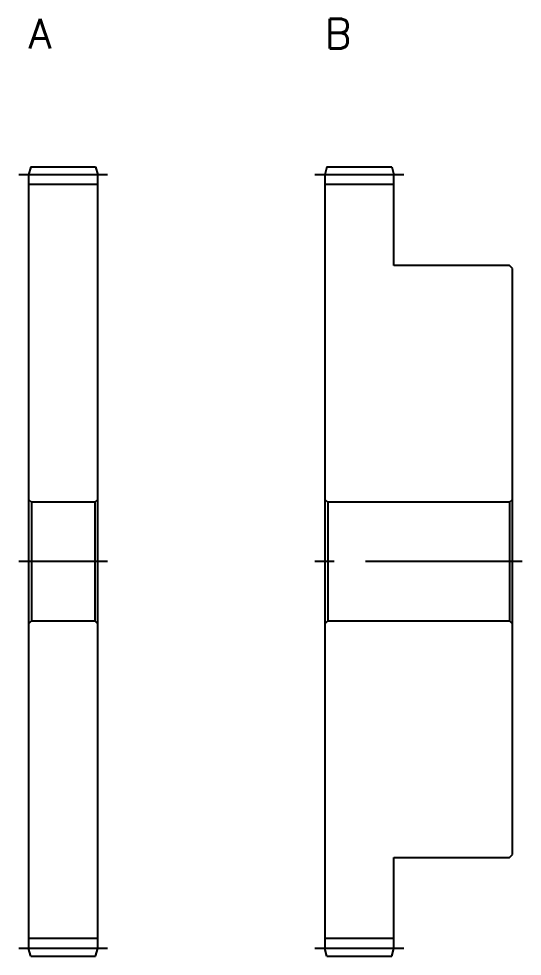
# Model space of a CAD drawing. Extents: x -1 to 150, y -13 to 105.
# Drawn here: x 99 to 150, y 10 to 105 of the extents above; entities that cross this region are included whole.
import ezdxf

# ---------------------------------------------------------------- set-up
doc = ezdxf.new("R2010")
doc.units = 0
doc.header["$LTSCALE"] = 0.5
doc.linetypes.add('CENTER', pattern=[50.8, 31.75, -6.35, 6.35, -6.35])
for name, color, linetype in [('MSM_CENTER', 1, 'CENTER'), ('MSM_CONTINUOUS', 7, 'CONTINUOUS'), ('MSM_PART_NUMBER', 7, 'CONTINUOUS')]:
    doc.layers.add(name, color=color, linetype=linetype)
doc.styles.get("Standard").update_dxf_attribs({"font": 'txt.shx', "height": 3, "bigfont": 'bigfont.shx'})

# ---------------------------------------------------------------- blocks, each defined once
blk = doc.blocks.new('*U5')
at = {"layer": 'MSM_PART_NUMBER'}
blk.add_text('A', height=3, dxfattribs=at).set_placement((100, 102))
blk = doc.blocks.new('*U6')
at = {"layer": 'MSM_PART_NUMBER'}
blk.add_text('B', height=3, dxfattribs=at).set_placement((130, 102))

msp = doc.modelspace()

# ---------------------------------------------------------------- linework, layer by layer
at = {"layer": 'MSM_CENTER'}
for p, q in [((108, 89.2), (99, 89.2)), ((138, 89.2), (129, 89.2)), ((108, 50), (99, 50)), ((150, 50), (129, 50)), ((108, 10.8), (99, 10.8)), ((138, 10.8), (129, 10.8))]:
    msp.add_line(p, q, dxfattribs=at)
at = {"layer": 'MSM_CONTINUOUS'}
for p, q in [((100.214, 90), (100, 89.2)), ((100.214, 90), (106.786, 90)), ((106.786, 90), (107, 89.2)), ((130.214, 90), (130, 89.2)), ((130.214, 90), (136.786, 90)), ((136.786, 90), (137, 89.2)), ((100, 89.2), (100, 10.8)), ((107, 10.8), (107, 89.2)), ((130, 89.2), (130, 10.8)), ((137, 80), (137, 89.2)), ((107, 88.2), (100, 88.2)), ((137, 88.2), (130, 88.2)), ((148.7, 80), (137, 80)), ((149, 79.7), (148.7, 80)), ((149, 20.3), (149, 79.7)), ((100, 56.3), (100.3, 56)), ((106.7, 56), (107, 56.3)), ((130, 56.3), (130.3, 56)), ((148.7, 56), (149, 56.3)), ((100.3, 56), (100.3, 44)), ((106.7, 56), (100.3, 56)), ((106.7, 56), (106.7, 44)), ((130.3, 56), (130.3, 44)), ((148.7, 56), (130.3, 56)), ((148.7, 56), (148.7, 44)), ((100.3, 44), (100, 43.7)), ((100.3, 44), (106.7, 44)), ((107, 43.7), (106.7, 44)), ((130.3, 44), (130, 43.7)), ((130.3, 44), (148.7, 44)), ((149, 43.7), (148.7, 44)), ((137, 10.8), (137, 20)), ((137, 20), (148.7, 20)), ((148.7, 20), (149, 20.3)), ((107, 11.8), (100, 11.8)), ((137, 11.8), (130, 11.8)), ((100.214, 10), (100, 10.8)), ((106.786, 10), (107, 10.8)), ((130.214, 10), (130, 10.8)), ((136.786, 10), (137, 10.8)), ((100.214, 10), (106.786, 10)), ((130.214, 10), (136.786, 10))]:
    msp.add_line(p, q, dxfattribs=at)

# ---------------------------------------------------------------- block references
for name in ['*U5', '*U6']:
    msp.add_blockref(name, (0, 0), dxfattribs=at)

doc.saveas('drawing.dxf')
